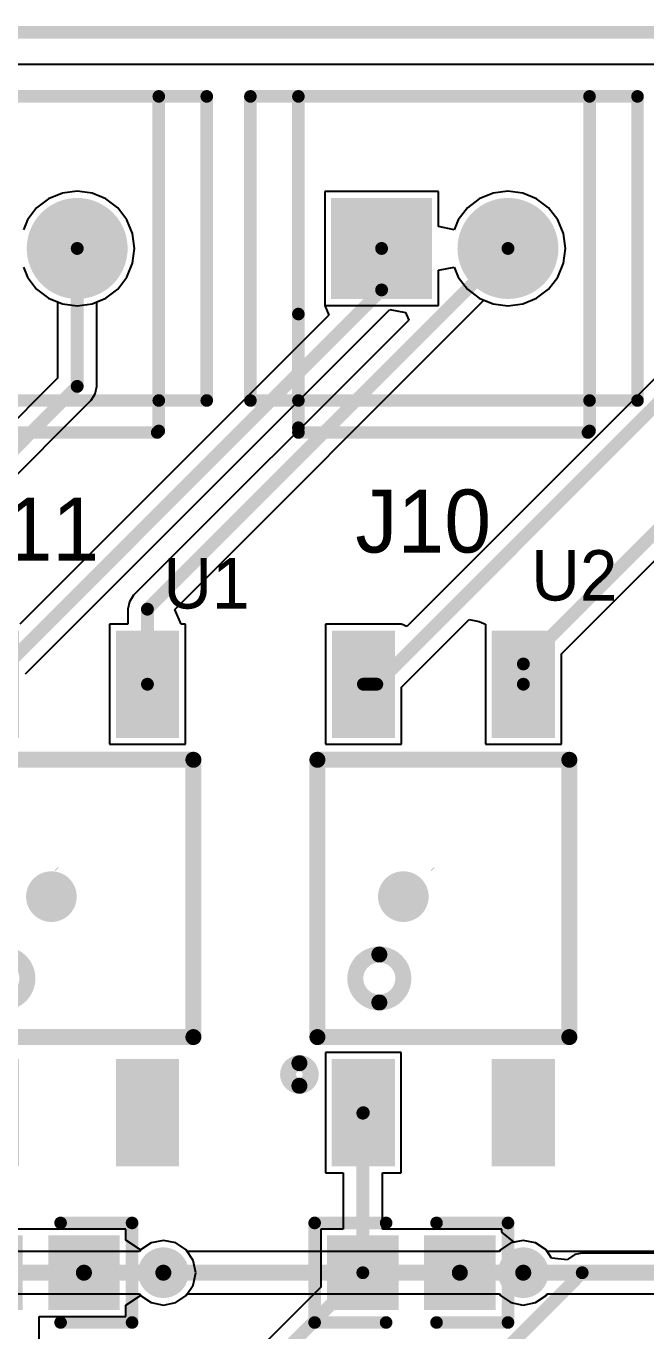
# Model space of a CAD drawing. Extents: x 32 to 132, y 19 to 123.
# Drawn here: x 85.7 to 95.55, y 102.33 to 123.04 of the extents above; entities that cross this region are included whole.
import ezdxf

# ---------------------------------------------------------------- set-up
doc = ezdxf.new("R2010")
doc.units = 0
doc.layers.get('0').update_dxf_attribs({"linetype": 'CONTINUOUS'})
for name, color, linetype in [('BOTTOMLAYER', 5, 'CONTINUOUS'), ('BOTTOMSOLDER', 6, 'CONTINUOUS'), ('MECHANICAL1', 6, 'CONTINUOUS'), ('MECHANICAL13', 56, 'CONTINUOUS'), ('MECHANICAL15', 56, 'CONTINUOUS'), ('MULTILAYER', 9, 'CONTINUOUS'), ('PADHOLELAYER', 156, 'CONTINUOUS'), ('TOPLAYER', 1, 'CONTINUOUS'), ('TOPOVERLAY', 2, 'CONTINUOUS'), ('TOPPASTE', 8, 'CONTINUOUS'), ('TOPSOLDER', 216, 'CONTINUOUS'), ('VIAHOLELAYER', 16, 'CONTINUOUS')]:
    doc.layers.add(name, color=color, linetype=linetype)

# ---------------------------------------------------------------- blocks, each defined once
blk = doc.blocks.new('PH2_2_0_13')
at = {"layer": 'BOTTOMLAYER', "const_width": 0.7}
blk.add_lwpolyline([(1.657, 0, 1), (2.357, 0, 1)], format="xyb", close=True, dxfattribs=at)
at = {"layer": 'BOTTOMLAYER'}
blk.add_solid([(-0.7, -0.7), (0.7, -0.7), (-0.7, 0.7), (0.7, 0.7)], dxfattribs=at)
at = {"layer": 'BOTTOMSOLDER', "const_width": 0.802}
blk.add_lwpolyline([(1.606, 0, 1), (2.407, 0, 1)], format="xyb", close=True, dxfattribs=at)
at = {"layer": 'BOTTOMSOLDER'}
blk.add_solid([(-0.802, -0.802), (0.802, -0.802), (-0.802, 0.802), (0.802, 0.802)], dxfattribs=at)
at = {"layer": 'MECHANICAL13', "const_width": 0.2}
for points in [[(-2.083, 2.413), (4.064, 2.413)], [(-2.083, -2.413), (-2.083, 2.413)], [(4.064, -2.413), (4.064, 2.413)], [(-2.083, -2.413), (4.064, -2.413)]]:
    blk.add_lwpolyline(points, dxfattribs=at)
at = {"layer": 'MECHANICAL13', "const_width": 0.1}
for points in [[(-2.133, 2.413, 1), (-2.033, 2.413, 1)], [(-2.133, 2.413, 1), (-2.033, 2.413, 1)], [(4.014, 2.413, 1), (4.114, 2.413, 1)], [(4.014, 2.413, 1), (4.114, 2.413, 1)], [(-2.133, -2.413, 1), (-2.033, -2.413, 1)], [(-2.133, -2.413, 1), (-2.033, -2.413, 1)], [(4.014, -2.413, 1), (4.114, -2.413, 1)], [(4.014, -2.413, 1), (4.114, -2.413, 1)]]:
    blk.add_lwpolyline(points, format="xyb", close=True, dxfattribs=at)
at = {"layer": 'MULTILAYER', "const_width": 0.7}
blk.add_lwpolyline([(1.657, 0, 1), (2.357, 0, 1)], format="xyb", close=True, dxfattribs=at)
at = {"layer": 'MULTILAYER'}
blk.add_solid([(-0.7, -0.7), (0.7, -0.7), (-0.7, 0.7), (0.7, 0.7)], dxfattribs=at)
at = {"layer": 'PADHOLELAYER', "const_width": 0.4}
for points in [[(-0.2, 0, 1), (0.2, 0, 1)], [(1.807, 0, 1), (2.207, 0, 1)]]:
    blk.add_lwpolyline(points, format="xyb", close=True, dxfattribs=at)
at = {"layer": 'TOPLAYER', "const_width": 0.7}
blk.add_lwpolyline([(1.657, 0, 1), (2.357, 0, 1)], format="xyb", close=True, dxfattribs=at)
at = {"layer": 'TOPLAYER'}
blk.add_solid([(-0.7, -0.7), (0.7, -0.7), (-0.7, 0.7), (0.7, 0.7)], dxfattribs=at)
at = {"layer": 'TOPOVERLAY', "const_width": 0.2}
for points in [[(-1.321, -1.041), (-1.321, 2.413)], [(-1.321, 2.413), (3.302, 2.413)], [(3.302, -2.896), (3.302, 2.413)], [(-1.321, -2.845), (-1.321, -1.041)], [(-1.321, -2.413), (3.302, -2.413)], [(-1.321, -2.921), (-1.321, -2.413)], [(-1.321, -2.921), (3.277, -2.921)], [(3.277, -2.921), (3.302, -2.896)]]:
    blk.add_lwpolyline(points, dxfattribs=at)
at = {"layer": 'TOPOVERLAY', "const_width": 0.1}
for points in [[(-1.371, 2.413, 1), (-1.271, 2.413, 1)], [(-1.371, 2.413, 1), (-1.271, 2.413, 1)], [(3.252, 2.413, 1), (3.352, 2.413, 1)], [(3.252, 2.413, 1), (3.352, 2.413, 1)], [(-1.371, -1.041, 1), (-1.271, -1.041, 1)], [(-1.371, -1.041, 1), (-1.271, -1.041, 1)], [(-1.371, -2.413, 1), (-1.271, -2.413, 1)], [(-1.371, -2.413, 1), (-1.271, -2.413, 1)], [(3.252, -2.413, 1), (3.352, -2.413, 1)], [(-1.371, -2.845, 1), (-1.271, -2.845, 1)], [(-1.371, -2.921, 1), (-1.271, -2.921, 1)], [(-1.371, -2.921, 1), (-1.271, -2.921, 1)], [(3.227, -2.921, 1), (3.327, -2.921, 1)], [(3.227, -2.921, 1), (3.327, -2.921, 1)], [(3.252, -2.896, 1), (3.352, -2.896, 1)], [(3.252, -2.896, 1), (3.352, -2.896, 1)]]:
    blk.add_lwpolyline(points, format="xyb", close=True, dxfattribs=at)
at = {"layer": 'TOPSOLDER', "const_width": 0.802}
blk.add_lwpolyline([(1.606, 0, 1), (2.407, 0, 1)], format="xyb", close=True, dxfattribs=at)
at = {"layer": 'TOPSOLDER'}
blk.add_solid([(-0.802, -0.802), (0.802, -0.802), (-0.802, 0.802), (0.802, 0.802)], dxfattribs=at)
blk = doc.blocks.new('PH2_2_0_14')
at = {"layer": 'BOTTOMLAYER', "const_width": 0.7}
blk.add_lwpolyline([(1.657, 0, 1), (2.357, 0, 1)], format="xyb", close=True, dxfattribs=at)
at = {"layer": 'BOTTOMLAYER'}
blk.add_solid([(-0.7, -0.7), (0.7, -0.7), (-0.7, 0.7), (0.7, 0.7)], dxfattribs=at)
at = {"layer": 'BOTTOMSOLDER', "const_width": 0.802}
blk.add_lwpolyline([(1.606, 0, 1), (2.407, 0, 1)], format="xyb", close=True, dxfattribs=at)
at = {"layer": 'BOTTOMSOLDER'}
blk.add_solid([(-0.802, -0.802), (0.802, -0.802), (-0.802, 0.802), (0.802, 0.802)], dxfattribs=at)
at = {"layer": 'MECHANICAL13', "const_width": 0.2}
for points in [[(-2.083, 2.413), (4.064, 2.413)], [(-2.083, -2.413), (-2.083, 2.413)], [(4.064, -2.413), (4.064, 2.413)], [(-2.083, -2.413), (4.064, -2.413)]]:
    blk.add_lwpolyline(points, dxfattribs=at)
at = {"layer": 'MECHANICAL13', "const_width": 0.1}
for points in [[(-2.133, 2.413, 1), (-2.033, 2.413, 1)], [(-2.133, 2.413, 1), (-2.033, 2.413, 1)], [(4.014, 2.413, 1), (4.114, 2.413, 1)], [(4.014, 2.413, 1), (4.114, 2.413, 1)], [(-2.133, -2.413, 1), (-2.033, -2.413, 1)], [(-2.133, -2.413, 1), (-2.033, -2.413, 1)], [(4.014, -2.413, 1), (4.114, -2.413, 1)], [(4.014, -2.413, 1), (4.114, -2.413, 1)]]:
    blk.add_lwpolyline(points, format="xyb", close=True, dxfattribs=at)
at = {"layer": 'MULTILAYER', "const_width": 0.7}
blk.add_lwpolyline([(1.657, 0, 1), (2.357, 0, 1)], format="xyb", close=True, dxfattribs=at)
at = {"layer": 'MULTILAYER'}
blk.add_solid([(-0.7, -0.7), (0.7, -0.7), (-0.7, 0.7), (0.7, 0.7)], dxfattribs=at)
at = {"layer": 'PADHOLELAYER', "const_width": 0.4}
for points in [[(-0.2, 0, 1), (0.2, 0, 1)], [(1.807, 0, 1), (2.207, 0, 1)]]:
    blk.add_lwpolyline(points, format="xyb", close=True, dxfattribs=at)
at = {"layer": 'TOPLAYER', "const_width": 0.7}
blk.add_lwpolyline([(1.657, 0, 1), (2.357, 0, 1)], format="xyb", close=True, dxfattribs=at)
at = {"layer": 'TOPLAYER'}
blk.add_solid([(-0.7, -0.7), (0.7, -0.7), (-0.7, 0.7), (0.7, 0.7)], dxfattribs=at)
at = {"layer": 'TOPOVERLAY', "const_width": 0.2}
for points in [[(-1.321, -1.041), (-1.321, 2.413)], [(-1.321, 2.413), (3.302, 2.413)], [(3.302, -2.896), (3.302, 2.413)], [(-1.321, -2.845), (-1.321, -1.041)], [(-1.321, -2.413), (3.302, -2.413)], [(-1.321, -2.921), (-1.321, -2.413)], [(-1.321, -2.921), (3.277, -2.921)], [(3.277, -2.921), (3.302, -2.896)]]:
    blk.add_lwpolyline(points, dxfattribs=at)
at = {"layer": 'TOPOVERLAY', "const_width": 0.1}
for points in [[(-1.371, 2.413, 1), (-1.271, 2.413, 1)], [(-1.371, 2.413, 1), (-1.271, 2.413, 1)], [(3.252, 2.413, 1), (3.352, 2.413, 1)], [(3.252, 2.413, 1), (3.352, 2.413, 1)], [(-1.371, -1.041, 1), (-1.271, -1.041, 1)], [(-1.371, -1.041, 1), (-1.271, -1.041, 1)], [(-1.371, -2.413, 1), (-1.271, -2.413, 1)], [(-1.371, -2.413, 1), (-1.271, -2.413, 1)], [(3.252, -2.413, 1), (3.352, -2.413, 1)], [(-1.371, -2.845, 1), (-1.271, -2.845, 1)], [(-1.371, -2.921, 1), (-1.271, -2.921, 1)], [(-1.371, -2.921, 1), (-1.271, -2.921, 1)], [(3.227, -2.921, 1), (3.327, -2.921, 1)], [(3.227, -2.921, 1), (3.327, -2.921, 1)], [(3.252, -2.896, 1), (3.352, -2.896, 1)], [(3.252, -2.896, 1), (3.352, -2.896, 1)]]:
    blk.add_lwpolyline(points, format="xyb", close=True, dxfattribs=at)
at = {"layer": 'TOPSOLDER', "const_width": 0.802}
blk.add_lwpolyline([(1.606, 0, 1), (2.407, 0, 1)], format="xyb", close=True, dxfattribs=at)
at = {"layer": 'TOPSOLDER'}
blk.add_solid([(-0.802, -0.802), (0.802, -0.802), (-0.802, 0.802), (0.802, 0.802)], dxfattribs=at)
blk = doc.blocks.new('0603_R_88')
at = {"layer": 'TOPLAYER'}
for points in [[(-1.235, -0.49), (-0.305, -0.49), (-1.235, 0.49), (-0.305, 0.49)], [(0.305, -0.49), (1.235, -0.49), (0.305, 0.49), (1.235, 0.49)]]:
    blk.add_solid(points, dxfattribs=at)
at = {"layer": 'TOPOVERLAY', "const_width": 0.2}
for points in [[(-1.535, -0.79), (-1.535, 0.79)], [(-1.535, 0.79), (-0.4, 0.79)], [(0.4, 0.79), (1.535, 0.79)], [(1.535, -0.79), (1.535, 0.79)], [(-1.535, -0.79), (-0.4, -0.79)], [(0.4, -0.79), (1.535, -0.79)]]:
    blk.add_lwpolyline(points, dxfattribs=at)
at = {"layer": 'TOPOVERLAY', "const_width": 0.1}
for points in [[(-1.585, 0.79, 1), (-1.485, 0.79, 1)], [(-1.585, 0.79, 1), (-1.485, 0.79, 1)], [(-0.45, 0.79, 1), (-0.35, 0.79, 1)], [(0.35, 0.79, 1), (0.45, 0.79, 1)], [(1.485, 0.79, 1), (1.585, 0.79, 1)], [(1.485, 0.79, 1), (1.585, 0.79, 1)], [(-1.585, -0.79, 1), (-1.485, -0.79, 1)], [(-1.585, -0.79, 1), (-1.485, -0.79, 1)], [(-0.45, -0.79, 1), (-0.35, -0.79, 1)], [(0.35, -0.79, 1), (0.45, -0.79, 1)], [(1.485, -0.79, 1), (1.585, -0.79, 1)], [(1.485, -0.79, 1), (1.585, -0.79, 1)]]:
    blk.add_lwpolyline(points, format="xyb", close=True, dxfattribs=at)
at = {"layer": 'TOPPASTE'}
for points in [[(-1.235, -0.49), (-0.305, -0.49), (-1.235, 0.49), (-0.305, 0.49)], [(0.305, -0.49), (1.235, -0.49), (0.305, 0.49), (1.235, 0.49)]]:
    blk.add_solid(points, dxfattribs=at)
at = {"layer": 'TOPSOLDER'}
for points in [[(-1.337, -0.592), (-0.203, -0.592), (-1.337, 0.592), (-0.203, 0.592)], [(0.203, -0.592), (1.337, -0.592), (0.203, 0.592), (1.337, 0.592)]]:
    blk.add_solid(points, dxfattribs=at)
blk = doc.blocks.new('0603_R_89')
at = {"layer": 'TOPLAYER'}
for points in [[(-1.235, -0.49), (-0.305, -0.49), (-1.235, 0.49), (-0.305, 0.49)], [(0.305, -0.49), (1.235, -0.49), (0.305, 0.49), (1.235, 0.49)]]:
    blk.add_solid(points, dxfattribs=at)
at = {"layer": 'TOPOVERLAY', "const_width": 0.2}
for points in [[(-1.535, -0.79), (-1.535, 0.79)], [(-1.535, 0.79), (-0.4, 0.79)], [(0.4, 0.79), (1.535, 0.79)], [(1.535, -0.79), (1.535, 0.79)], [(-1.535, -0.79), (-0.4, -0.79)], [(0.4, -0.79), (1.535, -0.79)]]:
    blk.add_lwpolyline(points, dxfattribs=at)
at = {"layer": 'TOPOVERLAY', "const_width": 0.1}
for points in [[(-1.585, 0.79, 1), (-1.485, 0.79, 1)], [(-1.585, 0.79, 1), (-1.485, 0.79, 1)], [(-0.45, 0.79, 1), (-0.35, 0.79, 1)], [(0.35, 0.79, 1), (0.45, 0.79, 1)], [(1.485, 0.79, 1), (1.585, 0.79, 1)], [(1.485, 0.79, 1), (1.585, 0.79, 1)], [(-1.585, -0.79, 1), (-1.485, -0.79, 1)], [(-1.585, -0.79, 1), (-1.485, -0.79, 1)], [(-0.45, -0.79, 1), (-0.35, -0.79, 1)], [(0.35, -0.79, 1), (0.45, -0.79, 1)], [(1.485, -0.79, 1), (1.585, -0.79, 1)], [(1.485, -0.79, 1), (1.585, -0.79, 1)]]:
    blk.add_lwpolyline(points, format="xyb", close=True, dxfattribs=at)
at = {"layer": 'TOPPASTE'}
for points in [[(-1.235, -0.49), (-0.305, -0.49), (-1.235, 0.49), (-0.305, 0.49)], [(0.305, -0.49), (1.235, -0.49), (0.305, 0.49), (1.235, 0.49)]]:
    blk.add_solid(points, dxfattribs=at)
at = {"layer": 'TOPSOLDER'}
for points in [[(-1.337, -0.592), (-0.203, -0.592), (-1.337, 0.592), (-0.203, 0.592)], [(0.203, -0.592), (1.337, -0.592), (0.203, 0.592), (1.337, 0.592)]]:
    blk.add_solid(points, dxfattribs=at)
blk = doc.blocks.new('SMD____144')
at = {"layer": 'MECHANICAL15', "const_width": 0.00254}
blk.add_lwpolyline([(3.843, -1.076), (3.894, -1.127)], dxfattribs=at)
at = {"layer": 'MECHANICAL15', "const_width": 0.00127}
for points in [[(3.843, -1.076, 1), (3.844, -1.076, 1)], [(3.893, -1.127, 1), (3.895, -1.127, 1)]]:
    blk.add_lwpolyline(points, format="xyb", close=True, dxfattribs=at)
at = {"layer": 'TOPLAYER'}
for points in [[(0.75, -0.4), (0.75, 0.4), (-0.75, -0.4), (-0.75, 0.4)], [(7.549, -0.401), (7.549, 0.399), (6.051, -0.401), (6.051, 0.399)], [(0.749, -2.941), (0.749, -2.141), (-0.749, -2.941), (-0.749, -2.141)], [(7.549, -2.941), (7.549, -2.141), (6.051, -2.941), (6.051, -2.141)]]:
    blk.add_solid(points, dxfattribs=at)
at = {"layer": 'TOPOVERLAY'}
for points, const_width in [([(0.786, 1.015, 1), (0.427, 1.015, 1)], 0.254), ([(0.363, 1.015, 1), (0.49, 1.015, 1)], 0.127), ([(0.722, 1.015, 1), (0.849, 1.015, 1)], 0.127), ([(1.136, 0.729, 1), (1.263, 0.729, 1)], 0.127), ([(1.136, 0.729, 1), (1.263, 0.729, 1)], 0.127), ([(5.537, 0.729, 1), (5.664, 0.729, 1)], 0.127), ([(5.537, 0.729, 1), (5.664, 0.729, 1)], 0.127), ([(2.511, -0.254, 1), (1.749, -0.254, 1)], 0.254), ([(1.685, -0.254, 1), (1.812, -0.254, 1)], 0.127), ([(2.447, -0.254, 1), (2.574, -0.254, 1)], 0.127), ([(1.136, -3.271, 1), (1.263, -3.271, 1)], 0.127), ([(1.136, -3.271, 1), (1.263, -3.271, 1)], 0.127), ([(5.537, -3.271, 1), (5.664, -3.271, 1)], 0.127), ([(5.537, -3.271, 1), (5.664, -3.271, 1)], 0.127)]:
    blk.add_lwpolyline(points, format="xyb", close=True, dxfattribs=dict(at, const_width=const_width))
at = {"layer": 'TOPOVERLAY', "const_width": 0.254}
for points in [[(1.2, 0.729), (1.2, -3.271)], [(1.2, 0.729), (5.6, 0.729)], [(5.6, 0.729), (5.6, -3.271)], [(1.2, -3.271), (5.6, -3.271)]]:
    blk.add_lwpolyline(points, dxfattribs=at)
at = {"layer": 'TOPPASTE'}
for points in [[(0.75, -0.4), (0.75, 0.4), (-0.75, -0.4), (-0.75, 0.4)], [(7.549, -0.401), (7.549, 0.399), (6.051, -0.401), (6.051, 0.399)], [(0.749, -2.941), (0.749, -2.141), (-0.749, -2.941), (-0.749, -2.141)], [(7.549, -2.941), (7.549, -2.141), (6.051, -2.941), (6.051, -2.141)]]:
    blk.add_solid(points, dxfattribs=at)
at = {"layer": 'TOPSOLDER'}
for points in [[(0.852, -0.502), (0.852, 0.502), (-0.852, -0.502), (-0.852, 0.502)], [(7.651, -0.503), (7.651, 0.5), (5.949, -0.503), (5.949, 0.5)], [(0.851, -3.043), (0.851, -2.04), (-0.851, -3.043), (-0.851, -2.04)], [(7.651, -3.043), (7.651, -2.04), (5.949, -3.043), (5.949, -2.04)]]:
    blk.add_solid(points, dxfattribs=at)
blk = doc.blocks.new('SMD____145')
at = {"layer": 'MECHANICAL15', "const_width": 0.00254}
blk.add_lwpolyline([(3.843, -1.076), (3.894, -1.127)], dxfattribs=at)
at = {"layer": 'MECHANICAL15', "const_width": 0.00127}
for points in [[(3.843, -1.076, 1), (3.844, -1.076, 1)], [(3.893, -1.127, 1), (3.895, -1.127, 1)]]:
    blk.add_lwpolyline(points, format="xyb", close=True, dxfattribs=at)
at = {"layer": 'TOPLAYER'}
for points in [[(0.75, -0.4), (0.75, 0.4), (-0.75, -0.4), (-0.75, 0.4)], [(7.549, -0.401), (7.549, 0.399), (6.051, -0.401), (6.051, 0.399)], [(0.749, -2.941), (0.749, -2.141), (-0.749, -2.941), (-0.749, -2.141)], [(7.549, -2.941), (7.549, -2.141), (6.051, -2.941), (6.051, -2.141)]]:
    blk.add_solid(points, dxfattribs=at)
at = {"layer": 'TOPOVERLAY'}
for points, const_width in [([(0.786, 1.015, 1), (0.427, 1.015, 1)], 0.254), ([(0.363, 1.015, 1), (0.49, 1.015, 1)], 0.127), ([(0.722, 1.015, 1), (0.849, 1.015, 1)], 0.127), ([(1.136, 0.729, 1), (1.263, 0.729, 1)], 0.127), ([(1.136, 0.729, 1), (1.263, 0.729, 1)], 0.127), ([(5.537, 0.729, 1), (5.664, 0.729, 1)], 0.127), ([(5.537, 0.729, 1), (5.664, 0.729, 1)], 0.127), ([(2.511, -0.254, 1), (1.749, -0.254, 1)], 0.254), ([(1.685, -0.254, 1), (1.812, -0.254, 1)], 0.127), ([(2.447, -0.254, 1), (2.574, -0.254, 1)], 0.127), ([(1.136, -3.271, 1), (1.263, -3.271, 1)], 0.127), ([(1.136, -3.271, 1), (1.263, -3.271, 1)], 0.127), ([(5.537, -3.271, 1), (5.664, -3.271, 1)], 0.127), ([(5.537, -3.271, 1), (5.664, -3.271, 1)], 0.127)]:
    blk.add_lwpolyline(points, format="xyb", close=True, dxfattribs=dict(at, const_width=const_width))
at = {"layer": 'TOPOVERLAY', "const_width": 0.254}
for points in [[(1.2, 0.729), (1.2, -3.271)], [(1.2, 0.729), (5.6, 0.729)], [(5.6, 0.729), (5.6, -3.271)], [(1.2, -3.271), (5.6, -3.271)]]:
    blk.add_lwpolyline(points, dxfattribs=at)
at = {"layer": 'TOPPASTE'}
for points in [[(0.75, -0.4), (0.75, 0.4), (-0.75, -0.4), (-0.75, 0.4)], [(7.549, -0.401), (7.549, 0.399), (6.051, -0.401), (6.051, 0.399)], [(0.749, -2.941), (0.749, -2.141), (-0.749, -2.941), (-0.749, -2.141)], [(7.549, -2.941), (7.549, -2.141), (6.051, -2.941), (6.051, -2.141)]]:
    blk.add_solid(points, dxfattribs=at)
at = {"layer": 'TOPSOLDER'}
for points in [[(0.852, -0.502), (0.852, 0.502), (-0.852, -0.502), (-0.852, 0.502)], [(7.651, -0.503), (7.651, 0.5), (5.949, -0.503), (5.949, 0.5)], [(0.851, -3.043), (0.851, -2.04), (-0.851, -3.043), (-0.851, -2.04)], [(7.651, -3.043), (7.651, -2.04), (5.949, -3.043), (5.949, -2.04)]]:
    blk.add_solid(points, dxfattribs=at)

msp = doc.modelspace()

# ---------------------------------------------------------------- linework, layer by layer
at = {"layer": 'BOTTOMLAYER'}
for p, q in [((34.326, 122.44), (120.142, 122.428)), ((86.28, 120.387), (86.061, 120.296)), ((86.516, 120.418), (86.28, 120.387)), ((86.752, 120.387), (86.516, 120.418)), ((86.972, 120.296), (86.752, 120.387)), ((92.252, 120.41), (90.446, 120.41)), ((90.446, 120.41), (90.446, 118.604)), ((92.252, 119.854), (92.252, 120.41)), ((93.12, 120.387), (92.9, 120.296)), ((93.356, 120.418), (93.12, 120.387)), ((93.592, 120.387), (93.356, 120.418)), ((93.811, 120.296), (93.592, 120.387)), ((85.872, 120.151), (85.727, 119.962)), ((86.061, 120.296), (85.872, 120.151)), ((87.16, 120.151), (86.972, 120.296)), ((87.305, 119.962), (87.16, 120.151)), ((92.712, 120.151), (92.567, 119.962)), ((92.9, 120.296), (92.712, 120.151)), ((94, 120.151), (93.811, 120.296)), ((94.145, 119.962), (94, 120.151)), ((85.727, 119.962), (85.662, 119.805)), ((87.396, 119.743), (87.305, 119.962)), ((92.567, 119.962), (92.502, 119.805)), ((94.236, 119.743), (94.145, 119.962)), ((87.427, 119.507), (87.396, 119.743)), ((92.502, 119.805), (92.252, 119.854)), ((94.267, 119.507), (94.236, 119.743)), ((87.396, 119.271), (87.427, 119.507)), ((94.236, 119.271), (94.267, 119.507)), ((85.662, 119.209), (85.727, 119.052)), ((87.305, 119.052), (87.396, 119.271)), ((92.252, 119.16), (92.502, 119.209)), ((92.252, 118.604), (92.252, 119.16)), ((92.502, 119.209), (92.567, 119.052)), ((94.145, 119.052), (94.236, 119.271)), ((85.727, 119.052), (85.872, 118.863)), ((87.16, 118.863), (87.305, 119.052)), ((92.567, 119.052), (92.712, 118.863)), ((94, 118.863), (94.145, 119.052)), ((85.872, 118.863), (86.061, 118.718)), ((86.061, 118.718), (86.28, 118.627)), ((86.752, 118.627), (86.972, 118.718)), ((86.972, 118.718), (87.16, 118.863)), ((92.712, 118.863), (92.9, 118.718)), ((92.9, 118.718), (93.12, 118.627)), ((93.592, 118.627), (93.811, 118.718)), ((93.811, 118.718), (94, 118.863)), ((86.28, 118.627), (86.516, 118.596)), ((86.516, 118.596), (86.752, 118.627)), ((90.446, 118.604), (92.252, 118.604)), ((93.12, 118.627), (93.356, 118.596)), ((93.356, 118.596), (93.592, 118.627)), ((87.884, 103.764), (87.688, 103.725)), ((88.08, 103.725), (87.884, 103.764)), ((93.599, 103.764), (93.403, 103.725)), ((93.795, 103.725), (93.599, 103.764)), ((87.504, 103.588), (82.422, 103.588)), ((87.521, 103.614), (87.504, 103.588)), ((87.688, 103.725), (87.521, 103.614)), ((88.247, 103.614), (88.08, 103.725)), ((88.264, 103.588), (88.247, 103.614)), ((93.219, 103.588), (88.264, 103.588)), ((93.236, 103.614), (93.219, 103.588)), ((93.403, 103.725), (93.236, 103.614)), ((93.962, 103.614), (93.795, 103.725)), ((93.979, 103.588), (93.962, 103.614)), ((99.315, 103.588), (93.979, 103.588)), ((82.422, 102.914), (87.504, 102.914)), ((87.504, 102.914), (87.521, 102.888)), ((87.521, 102.888), (87.688, 102.777)), ((87.688, 102.777), (87.884, 102.738)), ((87.884, 102.738), (88.08, 102.777)), ((88.08, 102.777), (88.247, 102.888)), ((88.247, 102.888), (88.264, 102.914)), ((88.264, 102.914), (93.219, 102.914)), ((93.219, 102.914), (93.236, 102.888)), ((93.236, 102.888), (93.403, 102.777)), ((93.403, 102.777), (93.599, 102.738)), ((93.599, 102.738), (93.795, 102.777)), ((93.795, 102.777), (93.962, 102.888)), ((93.962, 102.888), (93.979, 102.914)), ((93.979, 102.914), (99.315, 102.914))]:
    msp.add_line(p, q, dxfattribs=at)
for points, const_width in [([(85.956, 109.22, 1), (86.256, 109.22, 1)], 0.3), ([(91.544, 109.22, 1), (91.844, 109.22, 1)], 0.3), ([(87.734, 103.251, 1), (88.034, 103.251, 1)], 0.3), ([(93.449, 103.251, 1), (93.749, 103.251, 1)], 0.3), ([(87.82, 103.251, 1), (87.947, 103.251, 1)], 0.127), ([(87.82, 103.251, 1), (87.947, 103.251, 1)], 0.127), ([(93.535, 103.251, 1), (93.662, 103.251, 1)], 0.127), ([(93.535, 103.251, 1), (93.662, 103.251, 1)], 0.127)]:
    msp.add_lwpolyline(points, format="xyb", close=True, dxfattribs=dict(at, const_width=const_width))
at = {"layer": 'BOTTOMLAYER', "const_width": 0.254}
for points in [[(82.042, 103.251), (87.884, 103.251)], [(87.884, 103.251), (93.599, 103.251)], [(93.599, 103.251), (99.695, 103.251)]]:
    msp.add_lwpolyline(points, dxfattribs=at)
at = {"layer": 'BOTTOMSOLDER', "const_width": 0.402}
for points in [[(85.905, 109.22, 1), (86.307, 109.22, 1)], [(91.493, 109.22, 1), (91.895, 109.22, 1)], [(87.683, 103.251, 1), (88.085, 103.251, 1)], [(93.398, 103.251, 1), (93.8, 103.251, 1)]]:
    msp.add_lwpolyline(points, format="xyb", close=True, dxfattribs=at)
at = {"layer": 'MECHANICAL1', "const_width": 0.2}
msp.add_lwpolyline([(31.75, 122.936), (131.699, 122.936)], dxfattribs=at)
at = {"layer": 'MULTILAYER', "const_width": 0.3}
for points in [[(85.956, 109.22, 1), (86.256, 109.22, 1)], [(91.544, 109.22, 1), (91.844, 109.22, 1)], [(87.734, 103.251, 1), (88.034, 103.251, 1)], [(93.449, 103.251, 1), (93.749, 103.251, 1)]]:
    msp.add_lwpolyline(points, format="xyb", close=True, dxfattribs=at)
at = {"layer": 'TOPLAYER'}
for p, q in [((34.326, 122.44), (120.142, 122.428)), ((86.28, 120.387), (86.061, 120.296)), ((86.516, 120.418), (86.28, 120.387)), ((86.752, 120.387), (86.516, 120.418)), ((86.972, 120.296), (86.752, 120.387)), ((92.252, 120.41), (90.446, 120.41)), ((90.446, 120.41), (90.446, 118.604)), ((92.252, 119.854), (92.252, 120.41)), ((93.12, 120.387), (92.9, 120.296)), ((93.356, 120.418), (93.12, 120.387)), ((93.592, 120.387), (93.356, 120.418)), ((93.811, 120.296), (93.592, 120.387)), ((85.872, 120.151), (85.727, 119.962)), ((86.061, 120.296), (85.872, 120.151)), ((87.16, 120.151), (86.972, 120.296)), ((87.305, 119.962), (87.16, 120.151)), ((92.712, 120.151), (92.567, 119.962)), ((92.9, 120.296), (92.712, 120.151)), ((94, 120.151), (93.811, 120.296)), ((94.145, 119.962), (94, 120.151)), ((85.727, 119.962), (85.662, 119.805)), ((87.396, 119.743), (87.305, 119.962)), ((92.567, 119.962), (92.502, 119.805)), ((94.236, 119.743), (94.145, 119.962)), ((87.427, 119.507), (87.396, 119.743)), ((92.502, 119.805), (92.252, 119.854)), ((94.267, 119.507), (94.236, 119.743)), ((87.396, 119.271), (87.427, 119.507)), ((94.236, 119.271), (94.267, 119.507)), ((85.662, 119.209), (85.727, 119.052)), ((87.305, 119.052), (87.396, 119.271)), ((94.145, 119.052), (94.236, 119.271)), ((85.727, 119.052), (85.872, 118.863)), ((87.16, 118.863), (87.305, 119.052)), ((97.286, 119.043), (91.75, 113.508)), ((94, 118.863), (94.145, 119.052)), ((85.872, 118.863), (86.061, 118.718)), ((86.061, 118.718), (86.205, 118.658)), ((86.827, 118.658), (86.972, 118.718)), ((86.972, 118.718), (87.16, 118.863)), ((88.067, 113.778), (92.975, 118.687)), ((92.975, 118.687), (93.12, 118.627)), ((93.592, 118.627), (93.811, 118.718)), ((93.811, 118.718), (94, 118.863)), ((94.204, 113.075), (99.815, 118.687)), ((85.695, 112.755), (91.479, 118.54)), ((86.205, 118.658), (86.205, 117.446)), ((86.827, 117.318), (86.827, 118.658)), ((90.446, 118.604), (90.446, 118.604)), ((90.446, 118.604), (90.446, 118.604)), ((90.446, 118.604), (90.51, 118.449)), ((91.479, 118.54), (91.728, 118.49)), ((91.728, 118.49), (91.779, 118.369)), ((93.12, 118.627), (93.356, 118.596)), ((93.356, 118.596), (93.592, 118.627)), ((90.51, 118.449), (85.604, 113.543)), ((91.779, 118.369), (87.412, 114.002)), ((86.205, 117.446), (82.302, 113.543)), ((86.803, 117.199), (86.827, 117.318)), ((86.827, 117.318), (86.827, 117.318)), ((86.827, 117.318), (86.827, 117.318)), ((86.827, 117.318), (86.827, 117.318)), ((82.393, 112.755), (86.736, 117.098)), ((86.736, 117.098), (86.803, 117.199)), ((87.344, 113.901), (87.32, 113.782)), ((87.412, 114.002), (87.344, 113.901)), ((87.32, 113.782), (87.32, 113.543)), ((88.164, 113.543), (88.067, 113.778)), ((87.32, 113.543), (87.028, 113.543)), ((87.028, 113.543), (87.028, 111.638)), ((88.235, 113.543), (88.164, 113.543)), ((88.235, 111.638), (88.235, 113.543)), ((91.664, 113.543), (90.457, 113.543)), ((90.457, 113.543), (90.457, 111.638)), ((91.664, 112.542), (92.738, 113.617)), ((91.75, 113.508), (91.664, 113.543)), ((91.664, 113.543), (91.664, 113.543)), ((91.664, 113.543), (91.664, 113.543)), ((92.738, 113.617), (92.897, 113.585)), ((92.897, 113.585), (92.974, 113.553)), ((92.974, 113.553), (92.974, 113.553)), ((92.974, 113.553), (92.997, 113.543)), ((92.997, 113.543), (92.997, 113.543)), ((92.997, 113.543), (92.997, 113.543)), ((92.997, 113.543), (92.997, 113.543)), ((92.997, 113.543), (92.997, 113.543)), ((92.997, 113.543), (92.997, 113.543)), ((92.997, 113.543), (92.997, 111.638)), ((94.204, 111.638), (94.204, 113.075)), ((91.664, 111.638), (91.664, 112.542)), ((87.028, 111.638), (88.235, 111.638)), ((90.457, 111.638), (91.664, 111.638)), ((92.997, 111.638), (94.204, 111.638)), ((91.662, 106.744), (90.456, 106.744)), ((90.456, 106.744), (90.456, 104.838)), ((91.662, 104.838), (91.662, 106.744)), ((90.456, 104.838), (90.74, 104.838)), ((90.74, 104.838), (90.74, 103.944)), ((91.362, 103.944), (91.362, 104.838)), ((91.362, 104.838), (91.662, 104.838)), ((85.75, 103.944), (85.393, 103.944)), ((85.954, 103.944), (85.75, 103.944)), ((85.75, 103.944), (85.75, 103.944)), ((87.29, 103.944), (85.954, 103.944)), ((85.954, 103.944), (85.954, 103.944)), ((85.954, 103.944), (85.954, 103.944)), ((85.954, 103.944), (85.954, 103.944)), ((87.29, 103.768), (87.29, 103.944)), ((87.521, 103.614), (87.29, 103.768)), ((87.884, 103.764), (87.688, 103.725)), ((88.08, 103.725), (87.884, 103.764)), ((90.74, 103.944), (90.383, 103.944)), ((90.383, 103.944), (90.383, 103.022)), ((91.719, 103.944), (91.362, 103.944)), ((91.923, 103.944), (91.719, 103.944)), ((91.719, 103.944), (91.719, 103.944)), ((93.259, 103.944), (91.923, 103.944)), ((91.923, 103.944), (91.923, 103.944)), ((91.923, 103.944), (91.923, 103.944)), ((91.923, 103.944), (91.923, 103.944)), ((93.259, 103.897), (93.259, 103.944)), ((93.456, 103.736), (93.259, 103.897)), ((93.599, 103.764), (93.456, 103.736)), ((93.795, 103.725), (93.599, 103.764)), ((87.688, 103.725), (87.521, 103.614)), ((88.247, 103.614), (88.08, 103.725)), ((88.358, 103.447), (88.247, 103.614)), ((93.962, 103.614), (93.795, 103.725)), ((94.049, 103.483), (93.962, 103.614)), ((94.535, 103.562), (94.416, 103.538)), ((96.225, 103.562), (94.535, 103.562)), ((88.397, 103.251), (88.358, 103.447)), ((94.302, 103.458), (94.049, 103.483)), ((94.315, 103.471), (94.302, 103.458)), ((94.416, 103.538), (94.315, 103.471)), ((88.358, 103.055), (88.397, 103.251)), ((90.383, 103.022), (86.147, 98.787)), ((88.247, 102.888), (88.358, 103.055)), ((87.29, 102.734), (87.521, 102.888)), ((87.29, 102.558), (87.29, 102.734)), ((87.521, 102.888), (87.688, 102.777)), ((87.688, 102.777), (87.884, 102.738)), ((87.884, 102.738), (88.08, 102.777)), ((88.08, 102.777), (88.247, 102.888)), ((85.913, 98.884), (85.913, 102.558)), ((85.913, 102.558), (85.938, 102.558)), ((85.938, 102.558), (85.954, 102.558)), ((85.954, 102.558), (85.954, 102.558)), ((85.954, 102.558), (85.954, 102.558)), ((85.954, 102.558), (85.954, 102.558)), ((85.954, 102.558), (85.954, 102.558)), ((85.954, 102.558), (85.954, 102.558)), ((85.954, 102.558), (87.29, 102.558))]:
    msp.add_line(p, q, dxfattribs=at)
for points, const_width in [([(86.516, 117.318), (86.516, 119.507)], 0.203), ([(87.631, 113.782), (93.356, 119.507)], 0.203), ([(91.273, 112.591), (98.189, 119.507)], 0.203), ([(91.349, 118.849), (91.349, 119.507)], 0.203), ([(93.6, 112.912), (100.196, 119.507)], 0.203), ([(85.091, 112.591), (91.349, 118.849)], 0.203), ([(81.789, 112.591), (86.516, 117.318)], 0.203), ([(87.631, 112.591), (87.631, 113.782)], 0.203), ([(93.6, 112.591), (93.6, 112.912)], 0.203), ([(91.06, 112.591), (91.273, 112.591)], 0.203), ([(91.051, 105.783), (91.059, 105.791)], 0.203), ([(91.051, 103.251), (91.051, 105.783)], 0.203), ([(86.102, 98.302), (91.051, 103.251)], 0.203), ([(86.622, 103.251), (87.884, 103.251)], 0.254), ([(92.591, 103.251), (93.599, 103.251)], 0.254), ([(93.011, 101.727), (94.535, 103.251)], 0.203), ([(94.535, 103.251), (96.893, 103.251)], 0.203)]:
    msp.add_lwpolyline(points, dxfattribs=dict(at, const_width=const_width))
for points, const_width in [([(86.465, 119.507, 1), (86.567, 119.507, 1)], 0.102), ([(91.298, 119.507, 1), (91.4, 119.507, 1)], 0.102), ([(93.305, 119.507, 1), (93.407, 119.507, 1)], 0.102), ([(91.298, 118.849, 1), (91.4, 118.849, 1)], 0.102), ([(91.298, 118.849, 1), (91.4, 118.849, 1)], 0.102), ([(86.465, 117.318, 1), (86.567, 117.318, 1)], 0.102), ([(86.465, 117.318, 1), (86.567, 117.318, 1)], 0.102), ([(87.58, 113.782, 1), (87.682, 113.782, 1)], 0.102), ([(87.58, 113.782, 1), (87.682, 113.782, 1)], 0.102), ([(93.549, 112.912, 1), (93.651, 112.912, 1)], 0.102), ([(93.549, 112.912, 1), (93.651, 112.912, 1)], 0.102), ([(87.58, 112.591, 1), (87.682, 112.591, 1)], 0.102), ([(91.009, 112.591, 1), (91.111, 112.591, 1)], 0.102), ([(91.222, 112.591, 1), (91.324, 112.591, 1)], 0.102), ([(91.222, 112.591, 1), (91.324, 112.591, 1)], 0.102), ([(93.549, 112.591, 1), (93.651, 112.591, 1)], 0.102), ([(85.956, 109.22, 1), (86.256, 109.22, 1)], 0.3), ([(91.544, 109.22, 1), (91.844, 109.22, 1)], 0.3), ([(91, 105.783, 1), (91.102, 105.783, 1)], 0.102), ([(91, 105.783, 1), (91.102, 105.783, 1)], 0.102), ([(91.008, 105.791, 1), (91.11, 105.791, 1)], 0.102), ([(87.734, 103.251, 1), (88.034, 103.251, 1)], 0.3), ([(93.449, 103.251, 1), (93.749, 103.251, 1)], 0.3), ([(86.559, 103.251, 1), (86.686, 103.251, 1)], 0.127), ([(87.82, 103.251, 1), (87.947, 103.251, 1)], 0.127), ([(91, 103.251, 1), (91.102, 103.251, 1)], 0.102), ([(91, 103.251, 1), (91.102, 103.251, 1)], 0.102), ([(92.528, 103.251, 1), (92.655, 103.251, 1)], 0.127), ([(93.535, 103.251, 1), (93.662, 103.251, 1)], 0.127), ([(94.484, 103.251, 1), (94.585, 103.251, 1)], 0.102), ([(94.484, 103.251, 1), (94.585, 103.251, 1)], 0.102)]:
    msp.add_lwpolyline(points, format="xyb", close=True, dxfattribs=dict(at, const_width=const_width))
at = {"layer": 'TOPSOLDER', "const_width": 0.402}
for points in [[(85.905, 109.22, 1), (86.307, 109.22, 1)], [(91.493, 109.22, 1), (91.895, 109.22, 1)], [(87.683, 103.251, 1), (88.085, 103.251, 1)], [(93.398, 103.251, 1), (93.8, 103.251, 1)]]:
    msp.add_lwpolyline(points, format="xyb", close=True, dxfattribs=at)
at = {"layer": 'VIAHOLELAYER', "const_width": 0.15}
for points in [[(86.031, 109.22, 1), (86.181, 109.22, 1)], [(91.619, 109.22, 1), (91.769, 109.22, 1)], [(87.809, 103.251, 1), (87.959, 103.251, 1)], [(93.524, 103.251, 1), (93.674, 103.251, 1)]]:
    msp.add_lwpolyline(points, format="xyb", close=True, dxfattribs=at)

# ---------------------------------------------------------------- block references
for name, p in [('PH2_2_0_13', (84.509, 119.507)), ('PH2_2_0_14', (91.349, 119.507))]:
    msp.add_blockref(name, p)
for name, p, rotation in [('SMD____144', (85.09, 105.791), 90), ('SMD____145', (91.059, 105.791), 90), ('0603_R_88', (85.852, 103.251), 360), ('0603_R_89', (91.821, 103.251), 360)]:
    msp.add_blockref(name, p, dxfattribs=dict(rotation=rotation))

# ---------------------------------------------------------------- texts
at = {"layer": 'TOPOVERLAY'}
for s, height, p in [('J11', 1, (84.709, 114.554)), ('J10', 1, (90.932, 114.681)), ('U2', 0.8, (93.726, 113.919)), ('U1', 0.8, (87.884, 113.792))]:
    msp.add_text(s, height=height, dxfattribs=at).set_placement(p)

doc.saveas('drawing.dxf')
